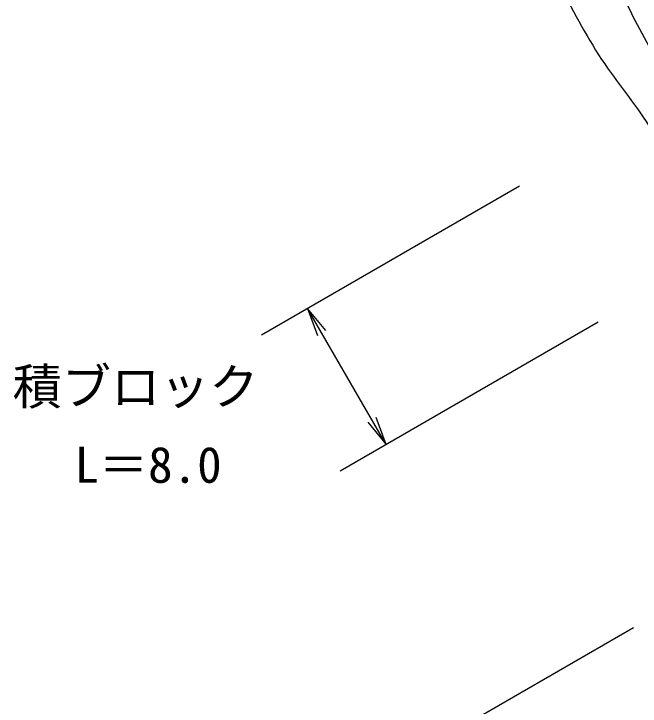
# Model space of a CAD drawing. Units: millimetres, scale not verified. Extents: x 40000 to 680000, y 20000 to 380000.
# Drawn here: x 387988 to 419842, y 240780 to 275979 of the extents above; entities that cross this region are included whole.
import ezdxf
from ezdxf.enums import TextEntityAlignment as Align

# ---------------------------------------------------------------- set-up
doc = ezdxf.new("R2010")
doc.units = ezdxf.units.MM
doc.header["$LTSCALE"] = 1000
doc.layers.add('M-BGD', color=7, linetype='Continuous', lineweight=25)
doc.layers.add('M-STR-STR3', color=7, linetype='Continuous', lineweight=25)
doc.styles.add('ＭＳ ゴシック', font='')
doc.styles.get('ＭＳ ゴシック').set_extended_font_data('MS Gothic')

# ---------------------------------------------------------------- blocks, each defined once
blk = doc.blocks.new('open_arrow')
at = {"color": 0, "linetype": 'Continuous', "lineweight": -2}
blk.add_lwpolyline([(7.5, 1.25), (0, 0), (7.5, -1.25)], dxfattribs=at)

msp = doc.modelspace()

# ---------------------------------------------------------------- linework, layer by layer
at = {"layer": 'M-BGD'}
for points, knots in [([(417058, 320865), (417336, 319900), (417615, 318936), (417986, 318007), (418343, 317111), (418788, 316249), (419250, 315399), (419814, 314362), (420405, 313344), (421048, 312356), (421535, 311608), (422052, 310878), (422609, 310183), (423226, 309411), (423892, 308682), (424565, 307950), (425138, 307327), (425715, 306702), (426165, 305994), (426461, 305528), (426702, 305027), (426916, 304512), (427127, 304005), (427313, 303484), (427410, 302951), (427583, 302006), (427480, 301020), (427450, 300047), (427425, 299239), (427450, 298440), (427469, 297636), (427485, 296971), (427497, 296302), (427568, 295641), (427653, 294848), (427824, 294066), (428023, 293290), (428237, 292453), (428484, 291624), (428833, 290840), (429117, 290200), (429469, 289591), (429821, 288982), (430414, 287955), (431005, 286931), (431618, 285920), (432146, 285050), (432691, 284190), (433239, 283332), (434072, 282025), (434910, 280723), (435748, 279420), (436321, 278528), (436894, 277636), (437447, 276733), (438029, 275781), (438588, 274816), (439128, 273840), (439491, 273184), (439846, 272522), (440147, 271835), (440444, 271156), (440689, 270452), (440874, 269734), (441041, 269088), (441159, 268431), (441295, 267778), (441474, 266912), (441683, 266053), (441877, 265191), (442083, 264272), (442271, 263349), (442475, 262427), (442661, 261584), (442859, 260741), (443121, 259921), (443312, 259324), (443537, 258738), (443752, 258143), (444019, 257403), (444271, 256650), (444657, 255977), (445058, 255277), (445604, 254662), (446160, 254053), (446864, 253283), (447583, 252520), (448440, 251968), (449125, 251526), (449898, 251220), (450671, 250901), (451426, 250590), (452180, 250267), (452966, 250141), (453877, 249996), (454830, 250115), (455763, 250271), (456581, 250407), (457383, 250571), (458155, 250836), (458905, 251094), (459626, 251446), (460321, 251839), (461289, 252385), (462207, 253008), (463086, 253682), (464370, 254667), (465570, 255761), (466739, 256882), (467669, 257775), (468580, 258684), (469471, 259614), (470547, 260737), (471593, 261890), (472640, 263041), (473422, 263902), (474204, 264763), (475000, 265612), (475992, 266669), (477006, 267707), (478069, 268693), (478964, 269523), (479892, 270316), (480833, 271094), (481784, 271879), (482747, 272650), (483707, 273422), (484789, 274292), (485868, 275164), (486980, 276004), (487767, 276598), (488571, 277175), (489272, 277859), (489774, 278348), (490223, 278892), (490799, 279314), (491241, 279637), (491756, 279889), (492291, 279932), (492837, 279977), (493403, 279803), (493891, 279532), (494690, 279089), (495278, 278384), (495892, 277714), (496581, 276960), (497303, 276249), (498038, 275568), (498589, 275056), (499147, 274561), (499820, 274149), (500333, 273834), (500913, 273568), (501202, 273094), (501363, 272830), (501434, 272501), (501504, 272173)], [0, 0, 0, 0, 1, 1, 1, 2, 2, 2, 3, 3, 3, 4, 4, 4, 5, 5, 5, 6, 6, 6, 7, 7, 7, 8, 8, 8, 9, 9, 9, 10, 10, 10, 11, 11, 11, 12, 12, 12, 13, 13, 13, 14, 14, 14, 15, 15, 15, 16, 16, 16, 17, 17, 17, 18, 18, 18, 19, 19, 19, 20, 20, 20, 21, 21, 21, 22, 22, 22, 23, 23, 23, 24, 24, 24, 25, 25, 25, 26, 26, 26, 27, 27, 27, 28, 28, 28, 29, 29, 29, 30, 30, 30, 31, 31, 31, 32, 32, 32, 33, 33, 33, 34, 34, 34, 35, 35, 35, 36, 36, 36, 37, 37, 37, 38, 38, 38, 39, 39, 39, 40, 40, 40, 41, 41, 41, 42, 42, 42, 43, 43, 43, 44, 44, 44, 45, 45, 45, 46, 46, 46, 47, 47, 47, 48, 48, 48, 49, 49, 49, 50, 50, 50, 51, 51, 51, 52, 52, 52, 52]), ([(406146, 318130), (406330, 317261), (406514, 316393), (406779, 315550), (407168, 314314), (407732, 313135), (408184, 311917), (408611, 310767), (408939, 309584), (409347, 308429), (409969, 306664), (410777, 304966), (411526, 303246), (412134, 301852), (412702, 300442), (413270, 299032), (413820, 297667), (414368, 296301), (414868, 294915), (415311, 293689), (415715, 292447), (416031, 291185), (416279, 290194), (416473, 289191), (416661, 288182), (416870, 287055), (417070, 285921), (417436, 284840), (417729, 283973), (418128, 283140), (418550, 282321), (419137, 281181), (419768, 280069), (420439, 278979), (421495, 277263), (422649, 275602), (423636, 273845), (424453, 272390), (425155, 270868), (425719, 269292), (426174, 268015), (426539, 266702), (426736, 265368), (426953, 263899), (426966, 262404), (426978, 260912), (426991, 259244), (427002, 257580), (426881, 255923), (426749, 254113), (426462, 252311), (426397, 250498), (426351, 249223), (426415, 247942), (426542, 246671), (426644, 245650), (426787, 244635), (426929, 243620)], [0, 0, 0, 0, 1, 1, 1, 2, 2, 2, 3, 3, 3, 4, 4, 4, 5, 5, 5, 6, 6, 6, 7, 7, 7, 8, 8, 8, 9, 9, 9, 10, 10, 10, 11, 11, 11, 12, 12, 12, 13, 13, 13, 14, 14, 14, 15, 15, 15, 16, 16, 16, 17, 17, 17, 18, 18, 18, 19, 19, 19, 19]), ([(404461, 317708), (404676, 316751), (404890, 315793), (405134, 314843), (405516, 313357), (405971, 311890), (406463, 310436), (406849, 309297), (407257, 308166), (407687, 307044), (408099, 305968), (408532, 304901), (408946, 303826), (409263, 303005), (409569, 302180), (409926, 301378), (410453, 300192), (411091, 299056), (411640, 297880), (412072, 296952), (412449, 295999), (412829, 295047), (413218, 294073), (413611, 293100), (413948, 292109), (414394, 290797), (414744, 289452), (415137, 288122), (415557, 286703), (416027, 285301), (416466, 283890), (416735, 283027), (416992, 282161), (417271, 281301), (417716, 279925), (418216, 278564), (418810, 277244), (419359, 276022), (419989, 274835), (420663, 273677), (421298, 272586), (421973, 271520), (422657, 270459), (423130, 269724), (423608, 268991), (424021, 268221), (424305, 267691), (424558, 267144), (424755, 266577), (424992, 265898), (425148, 265190), (425245, 264478), (425369, 263563), (425395, 262640), (425420, 261715), (425453, 260499), (425487, 259279), (425350, 258078), (425199, 256752), (424842, 255451), (424650, 254125), (424533, 253315), (424478, 252495), (424476, 251677), (424473, 250837), (424527, 249998), (424581, 249159)], [0, 0, 0, 0, 1, 1, 1, 2, 2, 2, 3, 3, 3, 4, 4, 4, 5, 5, 5, 6, 6, 6, 7, 7, 7, 8, 8, 8, 9, 9, 9, 10, 10, 10, 11, 11, 11, 12, 12, 12, 13, 13, 13, 14, 14, 14, 15, 15, 15, 16, 16, 16, 17, 17, 17, 18, 18, 18, 19, 19, 19, 20, 20, 20, 21, 21, 21, 22, 22, 22, 22]), ([(401968, 317083), (402256, 315871), (402544, 314659), (402931, 313479), (403396, 312060), (404004, 310687), (404609, 309317), (405123, 308156), (405635, 306997), (406183, 305854), (406707, 304764), (407263, 303689), (407792, 302602), (408171, 301823), (408535, 301039), (408911, 300258), (409308, 299436), (409718, 298618), (410066, 297775), (410390, 296988), (410662, 296180), (410905, 295362), (411233, 294259), (411511, 293139), (411674, 292004), (411821, 290984), (411875, 289952), (411989, 288926), (412111, 287832), (412300, 286746), (412549, 285673), (412884, 284231), (413327, 282813), (413878, 281441), (414439, 280043), (415112, 278693), (415802, 277349), (416489, 276008), (417193, 274672), (418040, 273432), (418812, 272301), (419703, 271249), (420418, 270074), (420911, 269265), (421321, 268397), (421573, 267486), (421703, 267016), (421791, 266535), (421852, 266052), (421921, 265518), (421956, 264980), (421992, 264443)], [0, 0, 0, 0, 1, 1, 1, 2, 2, 2, 3, 3, 3, 4, 4, 4, 5, 5, 5, 6, 6, 6, 7, 7, 7, 8, 8, 8, 9, 9, 9, 10, 10, 10, 11, 11, 11, 12, 12, 12, 13, 13, 13, 14, 14, 14, 15, 15, 15, 16, 16, 16, 17, 17, 17, 17])]:
    msp.add_open_spline(points, degree=3, knots=knots, dxfattribs=at)
at = {"layer": 'M-STR-STR3'}
for p, q in [((400581, 259652), (413703, 267229)), ((406922, 254084), (402925, 261006)), ((417700, 260307), (404577, 252731)), ((407504, 237859), (419495, 244783))]:
    msp.add_line(p, q, dxfattribs=at)

# ---------------------------------------------------------------- block references
at = {"layer": 'M-STR-STR3', "xscale": 193, "yscale": 193}
for p, rotation in [((402925, 261006), 300), ((406922, 254084), 120)]:
    msp.add_blockref('open_arrow', p, dxfattribs=dict(at, rotation=rotation))

# ---------------------------------------------------------------- texts
at = {"layer": 'M-STR-STR3', "style": 'ＭＳ ゴシック'}
for s, p in [('積ブロック', (387928, 257033)), ('L＝8.0', (391070, 253055))]:
    msp.add_text(s, height=1833, rotation=359.995, dxfattribs=at).set_placement(p, align=Align.MIDDLE_LEFT)

doc.saveas('drawing.dxf')
